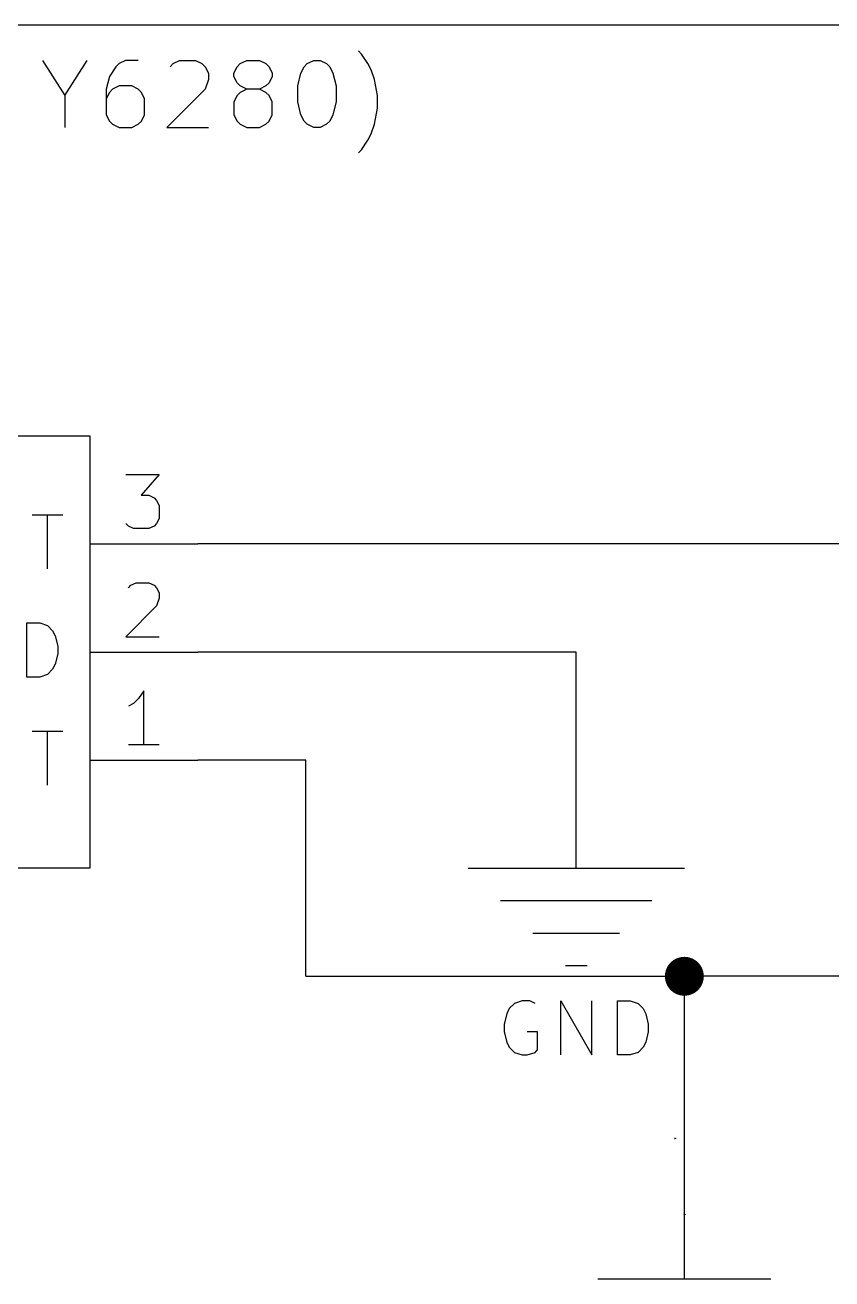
# Model space of a CAD drawing. Header units: millimetres. Extents: x 5 to 293, y -205 to -3.
# Drawn here: x 223.27 to 242.23, y -145.54 to -116.08 of the extents above; entities that cross this region are included whole.
import ezdxf

# ---------------------------------------------------------------- set-up
doc = ezdxf.new("R2010")
doc.units = ezdxf.units.MM
for name, color, linetype in [('GREENSIXTYFIVE', 129, 'CONTINUOUS'), ('LIGHTGREEN', 92, 'CONTINUOUS'), ('LIGHTMAGENTA', 212, 'CONTINUOUS'), ('LIGHTRED', 12, 'CONTINUOUS'), ('RED', 14, 'CONTINUOUS')]:
    doc.layers.add(name, color=color, linetype=linetype)

msp = doc.modelspace()

# ---------------------------------------------------------------- linework, layer by layer
at = {"layer": 'GREENSIXTYFIVE', "linetype": 'CONTINUOUS'}
for p, q in [((223.4353, -127.5875), (224.161, -127.5875)), ((223.4353, -127.5875), (224.161, -127.5875)), ((223.7982, -128.8575), (223.7982, -127.5875)), ((223.7982, -128.8575), (223.7982, -127.5875)), ((223.3143, -131.3975), (223.3143, -130.1275)), ((223.3143, -130.1275), (223.6167, -130.1275)), ((223.3143, -131.3975), (223.3143, -130.1275)), ((223.3143, -130.1275), (223.6167, -130.1275)), ((223.6167, -130.1275), (223.7981, -130.188)), ((223.6167, -130.1275), (223.7981, -130.188)), ((223.7981, -130.188), (223.9191, -130.309)), ((223.7981, -130.188), (223.9191, -130.309)), ((223.9191, -130.309), (223.9796, -130.4299)), ((223.9191, -130.309), (223.9796, -130.4299)), ((223.9796, -130.4299), (224.04, -130.6718)), ((223.9796, -130.4299), (224.04, -130.6718)), ((224.04, -130.6718), (224.04, -130.8532)), ((224.04, -130.6718), (224.04, -130.8532)), ((223.9796, -131.0951), (223.9191, -131.2161)), ((223.9796, -131.0951), (223.9191, -131.2161)), ((224.04, -130.8532), (223.9796, -131.0951)), ((224.04, -130.8532), (223.9796, -131.0951)), ((223.6167, -131.3975), (223.3143, -131.3975)), ((223.6167, -131.3975), (223.3143, -131.3975)), ((223.7981, -131.3371), (223.6167, -131.3975)), ((223.7981, -131.3371), (223.6167, -131.3975)), ((223.9191, -131.2161), (223.7981, -131.3371)), ((223.9191, -131.2161), (223.7981, -131.3371)), ((223.4353, -132.6675), (224.161, -132.6675)), ((223.4353, -132.6675), (224.161, -132.6675)), ((223.7982, -133.9375), (223.7982, -132.6675)), ((223.7982, -133.9375), (223.7982, -132.6675)), ((234.7686, -139.0697), (234.6476, -139.1907)), ((234.7686, -139.0697), (234.6476, -139.1907)), ((234.95, -139.0092), (234.7686, -139.0697)), ((234.95, -139.0092), (234.7686, -139.0697)), ((235.1314, -139.0092), (234.95, -139.0092)), ((235.1314, -139.0092), (234.95, -139.0092)), ((235.2524, -139.0697), (235.1314, -139.0092)), ((235.2524, -139.0697), (235.1314, -139.0092)), ((235.8571, -140.2792), (235.8571, -139.0092)), ((235.8571, -139.0092), (236.5828, -140.2792)), ((235.8571, -140.2792), (235.8571, -139.0092)), ((235.8571, -139.0092), (236.5828, -140.2792)), ((236.5828, -140.2792), (236.5828, -139.0092)), ((236.5828, -140.2792), (236.5828, -139.0092)), ((237.1876, -140.2792), (237.1876, -139.0092)), ((237.1876, -139.0092), (237.49, -139.0092)), ((237.1876, -140.2792), (237.1876, -139.0092)), ((237.1876, -139.0092), (237.49, -139.0092)), ((237.49, -139.0092), (237.6714, -139.0697)), ((237.49, -139.0092), (237.6714, -139.0697)), ((237.6714, -139.0697), (237.7924, -139.1907)), ((237.6714, -139.0697), (237.7924, -139.1907)), ((234.5871, -139.3116), (234.5267, -139.5535)), ((234.5871, -139.3116), (234.5267, -139.5535)), ((234.6476, -139.1907), (234.5871, -139.3116)), ((234.6476, -139.1907), (234.5871, -139.3116)), ((237.7924, -139.1907), (237.8529, -139.3116)), ((237.7924, -139.1907), (237.8529, -139.3116)), ((237.8529, -139.3116), (237.9133, -139.5535)), ((237.8529, -139.3116), (237.9133, -139.5535)), ((234.5267, -139.5535), (234.5267, -139.7349)), ((234.5267, -139.5535), (234.5267, -139.7349)), ((237.9133, -139.5535), (237.9133, -139.7349)), ((237.9133, -139.5535), (237.9133, -139.7349)), ((234.5267, -139.7349), (234.5871, -139.9768)), ((234.5267, -139.7349), (234.5871, -139.9768)), ((235.3128, -139.7349), (235.0709, -139.7349)), ((235.3128, -139.7349), (235.0709, -139.7349)), ((235.3128, -140.1583), (235.3128, -139.7349)), ((235.3128, -140.1583), (235.3128, -139.7349)), ((237.9133, -139.7349), (237.8529, -139.9768)), ((237.9133, -139.7349), (237.8529, -139.9768)), ((234.5871, -139.9768), (234.6476, -140.0978)), ((234.5871, -139.9768), (234.6476, -140.0978)), ((234.6476, -140.0978), (234.7686, -140.2188)), ((234.6476, -140.0978), (234.7686, -140.2188)), ((234.7686, -140.2188), (234.95, -140.2792)), ((234.7686, -140.2188), (234.95, -140.2792)), ((235.0709, -140.2792), (235.2524, -140.2188)), ((235.0709, -140.2792), (235.2524, -140.2188)), ((235.2524, -140.2188), (235.3128, -140.1583)), ((235.2524, -140.2188), (235.3128, -140.1583)), ((237.6714, -140.2188), (237.49, -140.2792)), ((237.6714, -140.2188), (237.49, -140.2792)), ((237.7924, -140.0978), (237.6714, -140.2188)), ((237.7924, -140.0978), (237.6714, -140.2188)), ((237.8529, -139.9768), (237.7924, -140.0978)), ((237.8529, -139.9768), (237.7924, -140.0978)), ((234.95, -140.2792), (235.0709, -140.2792)), ((234.95, -140.2792), (235.0709, -140.2792)), ((237.49, -140.2792), (237.1876, -140.2792)), ((237.49, -140.2792), (237.1876, -140.2792)), ((238.7718, -144.0301), (238.7464, -144.0301)), ((238.7464, -144.0301), (238.75, -144.0325)), ((238.7718, -144.0301), (238.7464, -144.0301)), ((238.7464, -144.0301), (238.75, -144.0325)), ((238.75, -144.0325), (238.7524, -144.0349)), ((238.75, -144.0325), (238.7524, -144.0349)), ((238.7524, -144.0349), (238.7536, -144.0373)), ((238.7524, -144.0349), (238.7536, -144.0373)), ((238.7718, -144.0228), (238.7718, -144.0373)), ((238.7718, -144.0228), (238.7718, -144.0373))]:
    msp.add_line(p, q, dxfattribs=at)
at = {"layer": 'LIGHTGREEN', "linetype": 'CONTINUOUS'}
for p, q in [((261.62, -128.27), (227.33, -128.27)), ((236.22, -130.81), (227.33, -130.81)), ((236.22, -133.35), (236.22, -130.81)), ((229.87, -133.35), (227.33, -133.35)), ((229.87, -138.43), (229.87, -133.35)), ((229.87, -138.43), (238.76, -138.43)), ((238.76, -140.97), (238.76, -138.43)), ((246.38, -138.43), (238.76, -138.43))]:
    msp.add_line(p, q, dxfattribs=at)
at = {"layer": 'LIGHTGREEN', "const_width": 0.4572}
msp.add_lwpolyline([(238.5314, -138.43, 1), (238.9886, -138.43, 1)], format="xyb", close=True, dxfattribs=at)
at = {"layer": 'LIGHTMAGENTA', "linetype": 'CONTINUOUS'}
for p, q in [((293.37, -116.078), (182.88, -116.078)), ((223.6782, -116.9086), (224.2032, -117.7335)), ((224.2032, -117.7335), (224.7281, -116.9086)), ((225.628, -116.9086), (225.478, -116.9836)), ((225.9279, -116.9086), (225.628, -116.9086)), ((226.7528, -116.9836), (226.9028, -116.9086)), ((226.9028, -116.9086), (227.2777, -116.9086)), ((227.2777, -116.9086), (227.4277, -116.9836)), ((228.3276, -116.9836), (228.4776, -116.9086)), ((228.4776, -116.9086), (228.7775, -116.9086)), ((228.7775, -116.9086), (228.9275, -116.9836)), ((229.9024, -116.9836), (230.0524, -116.9086)), ((230.0524, -116.9086), (230.2023, -116.9086)), ((230.2023, -116.9086), (230.3523, -116.9836)), ((231.1772, -116.7587), (231.1022, -116.6837)), ((231.3272, -116.9836), (231.1772, -116.7587)), ((225.403, -117.0586), (225.253, -117.2836)), ((225.478, -116.9836), (225.403, -117.0586)), ((226.6778, -117.0586), (226.7528, -116.9836)), ((227.4277, -116.9836), (227.5027, -117.0586)), ((227.5027, -117.0586), (227.5777, -117.2086)), ((227.5777, -117.2086), (227.5777, -117.3586)), ((228.1776, -117.2086), (228.2526, -117.0586)), ((228.1776, -117.2836), (228.1776, -117.2086)), ((228.2526, -117.0586), (228.3276, -116.9836)), ((228.9275, -116.9836), (229.0025, -117.0586)), ((229.0025, -117.0586), (229.0775, -117.2086)), ((229.0775, -117.2086), (229.0775, -117.2836)), ((229.6774, -117.5086), (229.7524, -117.2086)), ((229.7524, -117.2086), (229.8274, -117.0586)), ((229.8274, -117.0586), (229.9024, -116.9836)), ((230.3523, -116.9836), (230.4273, -117.0586)), ((230.4273, -117.0586), (230.5023, -117.2086)), ((230.5023, -117.2086), (230.5773, -117.5086)), ((231.4022, -117.1336), (231.3272, -116.9836)), ((231.4772, -117.3586), (231.4022, -117.1336)), ((225.253, -117.2836), (225.178, -117.5836)), ((225.478, -117.5086), (225.328, -117.5836)), ((225.7779, -117.5086), (225.478, -117.5086)), ((225.9279, -117.5836), (225.7779, -117.5086)), ((227.5777, -117.3586), (227.5027, -117.5836)), ((228.2526, -117.4336), (228.1776, -117.2836)), ((228.3276, -117.5086), (228.2526, -117.4336)), ((228.4776, -117.5836), (228.3276, -117.5086)), ((228.9275, -117.5086), (228.7775, -117.5836)), ((229.0025, -117.4336), (228.9275, -117.5086)), ((229.0775, -117.2836), (229.0025, -117.4336)), ((229.6774, -117.8835), (229.6774, -117.5086)), ((230.5773, -117.5086), (230.5773, -117.8835)), ((231.5522, -117.7335), (231.4772, -117.3586)), ((224.2032, -117.7335), (224.2032, -118.4834)), ((225.178, -117.5836), (225.178, -118.1835)), ((225.253, -117.6585), (225.178, -117.8085)), ((225.328, -117.5836), (225.253, -117.6585)), ((226.0029, -117.6585), (225.9279, -117.5836)), ((226.0779, -117.8085), (226.0029, -117.6585)), ((226.0779, -118.1835), (226.0779, -117.8085)), ((227.5027, -117.5836), (226.6028, -118.4834)), ((228.2526, -117.7335), (228.1776, -117.8835)), ((228.3276, -117.6585), (228.2526, -117.7335)), ((228.4776, -117.5836), (228.3276, -117.6585)), ((228.7775, -117.5836), (228.4776, -117.5836)), ((228.9275, -117.6585), (228.7775, -117.5836)), ((229.0025, -117.7335), (228.9275, -117.6585)), ((229.0775, -117.8835), (229.0025, -117.7335)), ((231.5522, -118.0335), (231.5522, -117.7335)), ((228.1776, -117.8835), (228.1776, -118.1835)), ((229.0775, -118.1835), (229.0775, -117.8835)), ((229.7524, -118.1835), (229.6774, -117.8835)), ((230.5773, -117.8835), (230.5023, -118.1835)), ((231.4772, -118.4085), (231.5522, -118.0335)), ((225.178, -118.1835), (225.253, -118.3335)), ((225.253, -118.3335), (225.328, -118.4085)), ((225.328, -118.4085), (225.478, -118.4834)), ((225.7779, -118.4834), (225.9279, -118.4085)), ((225.9279, -118.4085), (226.0029, -118.3335)), ((226.0029, -118.3335), (226.0779, -118.1835)), ((228.1776, -118.1835), (228.2526, -118.3335)), ((228.2526, -118.3335), (228.3276, -118.4085)), ((228.3276, -118.4085), (228.4776, -118.4834)), ((228.7775, -118.4834), (228.9275, -118.4085)), ((228.9275, -118.4085), (229.0025, -118.3335)), ((229.0025, -118.3335), (229.0775, -118.1835)), ((229.8274, -118.3335), (229.7524, -118.1835)), ((229.9024, -118.4085), (229.8274, -118.3335)), ((230.0524, -118.4834), (229.9024, -118.4085)), ((230.3523, -118.4085), (230.2023, -118.4834)), ((230.4273, -118.3335), (230.3523, -118.4085)), ((230.5023, -118.1835), (230.4273, -118.3335)), ((231.4022, -118.6334), (231.4772, -118.4085)), ((225.478, -118.4834), (225.7779, -118.4834)), ((226.6028, -118.4834), (227.5777, -118.4834)), ((228.4776, -118.4834), (228.7775, -118.4834)), ((230.2023, -118.4834), (230.0524, -118.4834)), ((231.3272, -118.7834), (231.4022, -118.6334)), ((231.1022, -119.0834), (231.1772, -119.0084)), ((231.1772, -119.0084), (231.3272, -118.7834))]:
    msp.add_line(p, q, dxfattribs=at)
at = {"layer": 'LIGHTRED', "linetype": 'CONTINUOUS'}
for p, q in [((225.6367, -126.6413), (226.4229, -126.6413)), ((225.6367, -126.6413), (226.4229, -126.6413)), ((226.4229, -126.6413), (225.9995, -127.1251)), ((226.4229, -126.6413), (225.9995, -127.1251)), ((225.9995, -127.1251), (226.181, -127.1251)), ((225.9995, -127.1251), (226.181, -127.1251)), ((226.181, -127.1251), (226.3019, -127.1856)), ((226.181, -127.1251), (226.3019, -127.1856)), ((226.3019, -127.1856), (226.3624, -127.2461)), ((226.3019, -127.1856), (226.3624, -127.2461)), ((226.3624, -127.2461), (226.4229, -127.367)), ((226.3624, -127.2461), (226.4229, -127.367)), ((226.4229, -127.367), (226.4229, -127.6694)), ((226.4229, -127.367), (226.4229, -127.6694)), ((225.6972, -127.8509), (225.6367, -127.7904)), ((225.6972, -127.8509), (225.6367, -127.7904)), ((225.8181, -127.9113), (225.6972, -127.8509)), ((225.8181, -127.9113), (225.6972, -127.8509)), ((226.3019, -127.8509), (226.181, -127.9113)), ((226.3019, -127.8509), (226.181, -127.9113)), ((226.3624, -127.7904), (226.3019, -127.8509)), ((226.3624, -127.7904), (226.3019, -127.8509)), ((226.4229, -127.6694), (226.3624, -127.7904)), ((226.4229, -127.6694), (226.3624, -127.7904)), ((226.181, -127.9113), (225.8181, -127.9113)), ((226.181, -127.9113), (225.8181, -127.9113)), ((225.6972, -129.3023), (225.7576, -129.2418)), ((225.6972, -129.3023), (225.7576, -129.2418)), ((225.7576, -129.2418), (225.8786, -129.1813)), ((225.7576, -129.2418), (225.8786, -129.1813)), ((225.8786, -129.1813), (226.181, -129.1813)), ((225.8786, -129.1813), (226.181, -129.1813)), ((226.181, -129.1813), (226.3019, -129.2418)), ((226.181, -129.1813), (226.3019, -129.2418)), ((226.3019, -129.2418), (226.3624, -129.3023)), ((226.3019, -129.2418), (226.3624, -129.3023)), ((226.3624, -129.3023), (226.4229, -129.4232)), ((226.3624, -129.3023), (226.4229, -129.4232)), ((226.4229, -129.5442), (226.3624, -129.7256)), ((226.4229, -129.5442), (226.3624, -129.7256)), ((226.4229, -129.4232), (226.4229, -129.5442)), ((226.4229, -129.4232), (226.4229, -129.5442)), ((226.3624, -129.7256), (225.6367, -130.4513)), ((226.3624, -129.7256), (225.6367, -130.4513)), ((225.6367, -130.4513), (226.4229, -130.4513)), ((225.6367, -130.4513), (226.4229, -130.4513)), ((225.9391, -131.9028), (225.8181, -132.0237)), ((225.9391, -131.9028), (225.8181, -132.0237)), ((226.06, -131.7213), (225.9391, -131.9028)), ((226.06, -131.7213), (225.9391, -131.9028)), ((226.06, -132.9913), (226.06, -131.7213)), ((226.06, -132.9913), (226.06, -131.7213)), ((225.8181, -132.0237), (225.6972, -132.0842)), ((225.8181, -132.0237), (225.6972, -132.0842)), ((226.4229, -132.9913), (225.6972, -132.9913)), ((226.4229, -132.9913), (225.6972, -132.9913)), ((238.5537, -142.24), (238.5283, -142.24)), ((238.5283, -142.24), (238.5319, -142.2424)), ((238.5537, -142.24), (238.5283, -142.24)), ((238.5283, -142.24), (238.5319, -142.2424)), ((238.5319, -142.2424), (238.5343, -142.2448)), ((238.5319, -142.2424), (238.5343, -142.2448)), ((238.5343, -142.2448), (238.5355, -142.2472)), ((238.5343, -142.2448), (238.5355, -142.2472)), ((238.5537, -142.2327), (238.5537, -142.2472)), ((238.5537, -142.2327), (238.5537, -142.2472))]:
    msp.add_line(p, q, dxfattribs=at)
at = {"layer": 'RED', "linetype": 'CONTINUOUS'}
for p, q in [((212.09, -125.73), (224.79, -125.73)), ((224.79, -125.73), (224.79, -135.89)), ((224.79, -128.27), (227.33, -128.27)), ((224.79, -128.27), (227.33, -128.27)), ((224.79, -130.81), (227.33, -130.81)), ((224.79, -130.81), (227.33, -130.81)), ((224.79, -133.35), (227.33, -133.35)), ((224.79, -133.35), (227.33, -133.35)), ((236.22, -135.89), (236.22, -133.35)), ((236.22, -135.89), (236.22, -133.35)), ((224.79, -135.89), (212.09, -135.89)), ((233.68, -135.89), (238.76, -135.89)), ((234.442, -136.652), (237.998, -136.652)), ((235.204, -137.414), (237.236, -137.414)), ((235.966, -138.176), (236.474, -138.176)), ((238.76, -143.51), (238.76, -140.97)), ((238.76, -143.51), (238.76, -140.97)), ((238.76, -145.542), (238.76, -143.51)), ((236.728, -145.542), (240.792, -145.542))]:
    msp.add_line(p, q, dxfattribs=at)

doc.saveas('drawing.dxf')
